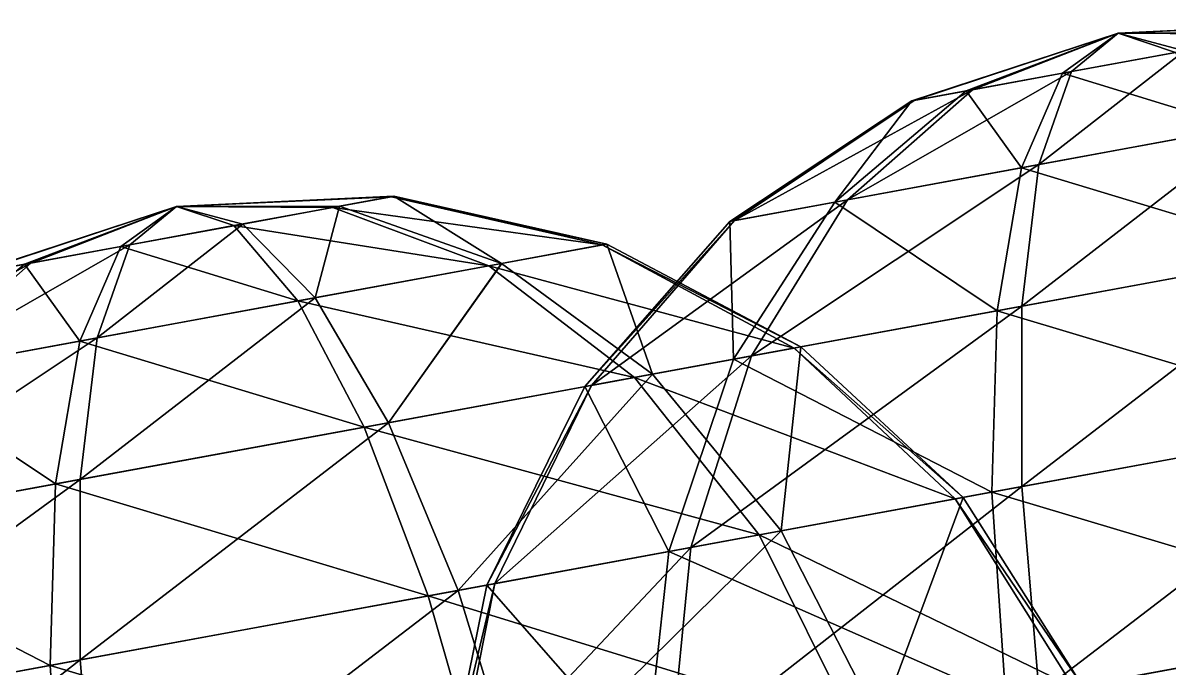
# Model space of a CAD drawing. Header units: metres. Extents: x -550 to 12, y -466 to 28.
# Drawn here: x -82.45 to -42.33, y -230.45 to -207.87 of the extents above; entities that cross this region are included whole.
import ezdxf

# ---------------------------------------------------------------- set-up
doc = ezdxf.new("R2010")
doc.units = ezdxf.units.M

msp = doc.modelspace()

# ---------------------------------------------------------------- linework, layer by layer
for points in [[(-38.405216, -208.2188, -1120.4547), (-44.10356, -208.22827, -1115.0824), (-36.502056, -207.86848, -1116.932), (-36.501957, -207.86838, -1116.9319)], [(-36.502056, -207.86848, -1116.932), (-44.10356, -208.22827, -1115.0824), (-36.586132, -207.88396, -1112.9137), (-36.586033, -207.88385, -1112.9136)], [(-36.586132, -207.88396, -1112.9137), (-44.10356, -208.22827, -1115.0824), (-38.63491, -208.26108, -1109.4764), (-38.63481, -208.26097, -1109.4763)], [(-41.785656, -208.84102, -1122.538), (-44.10356, -208.22827, -1115.0824), (-38.405216, -208.2188, -1120.4547), (-38.405117, -208.21869, -1120.4546)], [(-49.43181, -210.24843, -1109.7101), (-44.10356, -208.22827, -1115.0824), (-51.33497, -210.59874, -1113.2328), (-51.33487, -210.59863, -1113.2327)], [(-51.33497, -210.59874, -1113.2328), (-44.10356, -208.22827, -1115.0824), (-51.250893, -210.58327, -1117.2511), (-51.250793, -210.58316, -1117.251)], [(-51.250893, -210.58327, -1117.2511), (-44.10356, -208.22827, -1115.0824), (-49.20211, -210.20615, -1120.6884), (-49.20201, -210.20604, -1120.6882)], [(-46.05137, -209.6262, -1107.6268), (-44.10356, -208.22827, -1115.0824), (-49.43181, -210.24843, -1109.7101), (-49.43171, -210.24832, -1109.71)], [(-49.20211, -210.20615, -1120.6884), (-44.10356, -208.22827, -1115.0824), (-45.7376, -209.56845, -1122.6234), (-45.7375, -209.56834, -1122.6233)], [(-42.09943, -208.89877, -1107.5414), (-44.10356, -208.22827, -1115.0824), (-46.05137, -209.6262, -1107.6268), (-46.05127, -209.6261, -1107.6267)], [(-45.7376, -209.56845, -1122.6234), (-44.10356, -208.22827, -1115.0824), (-41.785656, -208.84102, -1122.538), (-41.785557, -208.84091, -1122.5378)], [(-38.63491, -208.26108, -1109.4764), (-44.10356, -208.22827, -1115.0824), (-42.09943, -208.89877, -1107.5414), (-42.09933, -208.89867, -1107.5413)], [(-46.890175, -212.82796, -1129.6506), (-45.7376, -209.56845, -1122.6234), (-41.785656, -208.84102, -1122.538), (-41.785557, -208.84091, -1122.5378)], [(-46.890175, -212.82796, -1129.6506), (-41.785656, -208.84102, -1122.538), (-39.255615, -211.42268, -1129.4855), (-39.255516, -211.42258, -1129.4854)], [(-39.86177, -211.53426, -1100.5142), (-42.09943, -208.89877, -1107.5414), (-46.05137, -209.6262, -1107.6268), (-46.05127, -209.6261, -1107.6267)], [(-53.583107, -214.0599, -1125.9122), (-49.20211, -210.20615, -1120.6884), (-45.7376, -209.56845, -1122.6234), (-45.7375, -209.56834, -1122.6233)], [(-53.583107, -214.0599, -1125.9122), (-45.7376, -209.56845, -1122.6234), (-46.890175, -212.82796, -1129.6506), (-46.890076, -212.82785, -1129.6505)], [(-47.496334, -212.93953, -1100.6793), (-46.05137, -209.6262, -1107.6268), (-49.43181, -210.24843, -1109.7101), (-49.43171, -210.24832, -1109.71)], [(-39.86177, -211.53426, -1100.5142), (-46.05137, -209.6262, -1107.6268), (-47.496334, -212.93953, -1100.6793), (-47.496235, -212.93942, -1100.6792)], [(-57.541046, -214.78844, -1119.272), (-51.250893, -210.58327, -1117.2511), (-49.20211, -210.20615, -1120.6884), (-49.20201, -210.20604, -1120.6882)], [(-57.541046, -214.78844, -1119.272), (-49.20211, -210.20615, -1120.6884), (-53.583107, -214.0599, -1125.9122), (-53.583008, -214.0598, -1125.9121)], [(-57.703465, -214.81834, -1111.5092), (-51.33497, -210.59874, -1113.2328), (-51.250893, -210.58327, -1117.2511), (-51.250793, -210.58316, -1117.251)], [(-57.703465, -214.81834, -1111.5092), (-51.250893, -210.58327, -1117.2511), (-57.541046, -214.78844, -1119.272), (-57.540947, -214.78833, -1119.2719)], [(-54.026844, -214.14159, -1104.7037), (-51.33497, -210.59874, -1113.2328), (-57.703465, -214.81834, -1111.5092), (-57.703365, -214.81824, -1111.509)], [(-47.496334, -212.93953, -1100.6793), (-49.43181, -210.24843, -1109.7101), (-54.026844, -214.14159, -1104.7037), (-54.026745, -214.14148, -1104.7036)], [(-54.026844, -214.14159, -1104.7037), (-49.43181, -210.24843, -1109.7101), (-51.33497, -210.59874, -1113.2328), (-51.33487, -210.59863, -1113.2327)], [(-47.48275, -217.78468, -1135.6849), (-46.890175, -212.82796, -1129.6506), (-39.255615, -211.42268, -1129.4855), (-39.255516, -211.42258, -1129.4854)], [(-47.48275, -217.78468, -1135.6849), (-39.255615, -211.42268, -1129.4855), (-36.68585, -215.79732, -1135.4514), (-36.68575, -215.79721, -1135.4513)], [(-39.255615, -211.42268, -1129.4855), (-39.255615, -211.42268, -1129.4855), (-46.890175, -212.82796, -1129.6506), (-46.890076, -212.82785, -1129.6505)], [(-37.543087, -215.95511, -1094.4799), (-39.86177, -211.53426, -1100.5142), (-47.496334, -212.93953, -1100.6793), (-47.496235, -212.93942, -1100.6792)], [(-56.947983, -219.52693, -1130.3981), (-53.583107, -214.0599, -1125.9122), (-46.890175, -212.82796, -1129.6506), (-46.890076, -212.82785, -1129.6505)], [(-56.947983, -219.52693, -1130.3981), (-46.890175, -212.82796, -1129.6506), (-47.48275, -217.78468, -1135.6849), (-47.48265, -217.78458, -1135.6848)], [(-48.33999, -217.94247, -1094.7134), (-47.496334, -212.93953, -1100.6793), (-54.026844, -214.14159, -1104.7037), (-54.026745, -214.14148, -1104.7036)], [(-37.543087, -215.95511, -1094.4799), (-47.496334, -212.93953, -1100.6793), (-48.33999, -217.94247, -1094.7134), (-48.33989, -217.94237, -1094.7133)], [(-71.3681, -214.2862, -1005.23047), (-77.06645, -214.29567, -999.8581), (-69.46495, -213.93588, -1001.70776), (-69.46485, -213.93578, -1001.70764)], [(-69.46495, -213.93588, -1001.70776), (-77.06645, -214.29567, -999.8581), (-69.54903, -213.95135, -997.6894), (-69.54893, -213.95125, -997.6893)], [(-69.54903, -213.95135, -997.6894), (-77.06645, -214.29567, -999.8581), (-71.5978, -214.32846, -994.2522), (-71.5977, -214.32835, -994.2521)], [(-62.17379, -215.64117, -995.6685), (-69.54903, -213.95135, -997.6894), (-71.5978, -214.32846, -994.2522), (-71.5977, -214.32835, -994.2521)], [(-65.68799, -216.28802, -1010.2367), (-71.3681, -214.2862, -1005.23047), (-69.46495, -213.93588, -1001.70776), (-69.46485, -213.93578, -1001.70764)], [(-62.01137, -215.61127, -1003.43134), (-69.46495, -213.93588, -1001.70776), (-69.54903, -213.95135, -997.6894), (-69.54893, -213.95125, -997.6893)], [(-62.01137, -215.61127, -1003.43134), (-69.54903, -213.95135, -997.6894), (-62.17379, -215.64117, -995.6685), (-62.17369, -215.64107, -995.6684)], [(-65.68799, -216.28802, -1010.2367), (-69.46495, -213.93588, -1001.70776), (-62.01137, -215.61127, -1003.43134), (-62.011272, -215.61116, -1003.4312)], [(-62.545353, -220.55722, -1121.0073), (-57.541046, -214.78844, -1119.272), (-53.583107, -214.0599, -1125.9122), (-53.583008, -214.0598, -1125.9121)], [(-62.545353, -220.55722, -1121.0073), (-53.583107, -214.0599, -1125.9122), (-56.947983, -219.52693, -1130.3981), (-56.947884, -219.52682, -1130.398)], [(-57.575523, -219.64244, -1100.4048), (-54.026844, -214.14159, -1104.7037), (-57.703465, -214.81834, -1111.5092), (-57.703365, -214.81824, -1111.509)], [(-48.33999, -217.94247, -1094.7134), (-54.026844, -214.14159, -1104.7037), (-57.575523, -219.64244, -1100.4048), (-57.575424, -219.64233, -1100.4047)], [(-82.3947, -216.31583, -994.4857), (-77.06645, -214.29567, -999.8581), (-84.29786, -216.66614, -998.0084), (-84.29776, -216.66603, -998.0083)], [(-84.29786, -216.66614, -998.0084), (-77.06645, -214.29567, -999.8581), (-84.21378, -216.65067, -1002.0268), (-84.213684, -216.65056, -1002.0267)], [(-84.21378, -216.65067, -1002.0268), (-77.06645, -214.29567, -999.8581), (-82.165, -216.27356, -1005.464), (-82.1649, -216.27345, -1005.46387)], [(-79.01426, -215.6936, -992.4025), (-77.06645, -214.29567, -999.8581), (-82.3947, -216.31583, -994.4857), (-82.3946, -216.31572, -994.4856)], [(-82.165, -216.27356, -1005.464), (-77.06645, -214.29567, -999.8581), (-78.700485, -215.63585, -1007.3992), (-78.700386, -215.63574, -1007.39905)], [(-75.06232, -214.96617, -992.317), (-77.06645, -214.29567, -999.8581), (-79.01426, -215.6936, -992.4025), (-79.01416, -215.6935, -992.4024)], [(-78.700485, -215.63585, -1007.3992), (-77.06645, -214.29567, -999.8581), (-74.74855, -214.90842, -1007.31366), (-74.74845, -214.90831, -1007.31354)], [(-74.74855, -214.90842, -1007.31366), (-77.06645, -214.29567, -999.8581), (-71.3681, -214.2862, -1005.23047), (-71.368004, -214.28609, -1005.23035)], [(-71.5978, -214.32846, -994.2522), (-77.06645, -214.29567, -999.8581), (-75.06232, -214.96617, -992.317), (-75.06222, -214.96606, -992.3169)], [(-66.13173, -216.3697, -989.0283), (-71.5978, -214.32846, -994.2522), (-75.06232, -214.96617, -992.317), (-75.06222, -214.96606, -992.3169)], [(-72.218506, -217.49008, -1014.2611), (-74.74855, -214.90842, -1007.31366), (-71.3681, -214.2862, -1005.23047), (-71.368004, -214.28609, -1005.23035)], [(-72.218506, -217.49008, -1014.2611), (-71.3681, -214.2862, -1005.23047), (-65.68799, -216.28802, -1010.2367), (-65.68789, -216.28792, -1010.2366)], [(-62.17379, -215.64117, -995.6685), (-71.5978, -214.32846, -994.2522), (-66.13173, -216.3697, -989.0283), (-66.13163, -216.3696, -989.0282)], [(-79.853065, -218.89536, -1014.4263), (-78.700485, -215.63585, -1007.3992), (-74.74855, -214.90842, -1007.31366), (-74.74845, -214.90831, -1007.31354)], [(-79.853065, -218.89536, -1014.4263), (-74.74855, -214.90842, -1007.31366), (-72.218506, -217.49008, -1014.2611), (-72.21841, -217.48997, -1014.261)], [(-72.82466, -217.60165, -985.2899), (-75.06232, -214.96617, -992.317), (-79.01426, -215.6936, -992.4025), (-79.01416, -215.6935, -992.4024)], [(-66.13173, -216.3697, -989.0283), (-75.06232, -214.96617, -992.317), (-72.82466, -217.60165, -985.2899), (-72.82456, -217.60155, -985.2898)], [(-62.77505, -220.5995, -1110.029), (-57.703465, -214.81834, -1111.5092), (-57.541046, -214.78844, -1119.272), (-57.540947, -214.78833, -1119.2719)], [(-62.77505, -220.5995, -1110.029), (-57.541046, -214.78844, -1119.272), (-62.545353, -220.55722, -1121.0073), (-62.545254, -220.55711, -1121.0072)], [(-57.575523, -219.64244, -1100.4048), (-57.703465, -214.81834, -1111.5092), (-62.77505, -220.5995, -1110.029), (-62.774952, -220.5994, -1110.0289)], [(-86.546, -220.1273, -1010.68787), (-82.165, -216.27356, -1005.464), (-78.700485, -215.63585, -1007.3992), (-78.700386, -215.63574, -1007.39905)], [(-86.546, -220.1273, -1010.68787), (-78.700485, -215.63585, -1007.3992), (-79.853065, -218.89536, -1014.4263), (-79.85297, -218.89525, -1014.42615)], [(-80.45923, -219.00693, -985.4551), (-79.01426, -215.6936, -992.4025), (-82.3947, -216.31583, -994.4857), (-82.3946, -216.31572, -994.4856)], [(-72.82466, -217.60165, -985.2899), (-79.01426, -215.6936, -992.4025), (-80.45923, -219.00693, -985.4551), (-80.45913, -219.00682, -985.45496)], [(-55.443375, -219.24997, -993.9331), (-62.17379, -215.64117, -995.6685), (-66.13173, -216.3697, -989.0283), (-66.13163, -216.3696, -989.0282)], [(-60.4132, -220.16475, -1014.53564), (-65.68799, -216.28802, -1010.2367), (-62.01137, -215.61127, -1003.43134), (-62.011272, -215.61116, -1003.4312)], [(-55.213676, -219.20769, -1004.91144), (-62.01137, -215.61127, -1003.43134), (-62.17379, -215.64117, -995.6685), (-62.17369, -215.64107, -995.6684)], [(-55.213676, -219.20769, -1004.91144), (-62.17379, -215.64117, -995.6685), (-55.443375, -219.24997, -993.9331), (-55.443275, -219.24986, -993.933)], [(-60.4132, -220.16475, -1014.53564), (-62.01137, -215.61127, -1003.43134), (-55.213676, -219.20769, -1004.91144), (-55.213577, -219.20758, -1004.9113)], [(-47.474937, -224.10083, -1140.3152), (-47.48275, -217.78468, -1135.6849), (-36.68585, -215.79732, -1135.4514), (-36.68575, -215.79721, -1135.4513)], [(-36.68585, -215.79732, -1135.4514), (-36.68585, -215.79732, -1135.4514), (-47.48275, -217.78468, -1135.6849), (-47.48265, -217.78458, -1135.6848)], [(-47.474937, -224.10083, -1140.3152), (-36.68585, -215.79732, -1135.4514), (-34.251488, -221.66681, -1140.0292), (-34.25139, -221.6667, -1140.029)], [(-35.301388, -221.86008, -1089.8496), (-37.543087, -215.95511, -1094.4799), (-48.33999, -217.94247, -1094.7134), (-48.33989, -217.94237, -1094.7133)], [(-90.50394, -220.85583, -1004.04767), (-84.21378, -216.65067, -1002.0268), (-82.165, -216.27356, -1005.464), (-82.1649, -216.27345, -1005.46387)], [(-90.50394, -220.85583, -1004.04767), (-82.165, -216.27356, -1005.464), (-86.546, -220.1273, -1010.68787), (-86.5459, -220.1272, -1010.68774)], [(-80.45923, -219.00693, -985.4551), (-82.3947, -216.31583, -994.4857), (-86.98973, -220.20898, -989.4795), (-86.98963, -220.20888, -989.4794)], [(-86.98973, -220.20898, -989.4795), (-82.3947, -216.31583, -994.4857), (-84.29786, -216.66614, -998.0084), (-84.29776, -216.66603, -998.0083)], [(-61.04075, -220.28026, -984.5424), (-66.13173, -216.3697, -989.0283), (-72.82466, -217.60165, -985.2899), (-72.82456, -217.60155, -985.2898)], [(-69.64874, -221.86472, -1020.22705), (-72.218506, -217.49008, -1014.2611), (-65.68799, -216.28802, -1010.2367), (-65.68789, -216.28792, -1010.2366)], [(-69.64874, -221.86472, -1020.22705), (-65.68799, -216.28802, -1010.2367), (-60.4132, -220.16475, -1014.53564), (-60.4131, -220.16464, -1014.5355)], [(-55.443375, -219.24997, -993.9331), (-66.13173, -216.3697, -989.0283), (-61.04075, -220.28026, -984.5424), (-61.04065, -220.28015, -984.5423)], [(-70.50598, -222.0225, -979.25555), (-72.82466, -217.60165, -985.2899), (-80.45923, -219.00693, -985.4551), (-80.45913, -219.00682, -985.45496)], [(-80.44564, -223.85208, -1020.46063), (-79.853065, -218.89536, -1014.4263), (-72.218506, -217.49008, -1014.2611), (-72.21841, -217.48997, -1014.261)], [(-80.44564, -223.85208, -1020.46063), (-72.218506, -217.49008, -1014.2611), (-69.64874, -221.86472, -1020.22705), (-69.64864, -221.86461, -1020.2269)], [(-72.218506, -217.49008, -1014.2611), (-72.218506, -217.49008, -1014.2611), (-79.853065, -218.89536, -1014.4263), (-79.85297, -218.89525, -1014.42615)], [(-61.04075, -220.28026, -984.5424), (-72.82466, -217.60165, -985.2899), (-70.50598, -222.0225, -979.25555), (-70.50588, -222.0224, -979.25543)], [(-59.067436, -226.23463, -1133.8402), (-56.947983, -219.52693, -1130.3981), (-47.48275, -217.78468, -1135.6849), (-47.48265, -217.78458, -1135.6848)], [(-59.067436, -226.23463, -1133.8402), (-47.48275, -217.78468, -1135.6849), (-47.474937, -224.10083, -1140.3152), (-47.47484, -224.10072, -1140.3151)], [(-48.524834, -224.29408, -1090.1356), (-48.33999, -217.94247, -1094.7134), (-57.575523, -219.64244, -1100.4048), (-57.575424, -219.64233, -1100.4047)], [(-35.301388, -221.86008, -1089.8496), (-48.33999, -217.94247, -1094.7134), (-48.524834, -224.29408, -1090.1356), (-48.524734, -224.29398, -1090.1355)], [(-89.91087, -225.59433, -1015.17377), (-86.546, -220.1273, -1010.68787), (-79.853065, -218.89536, -1014.4263), (-79.85297, -218.89525, -1014.42615)], [(-89.91087, -225.59433, -1015.17377), (-79.853065, -218.89536, -1014.4263), (-80.44564, -223.85208, -1020.46063), (-80.44554, -223.85197, -1020.4605)], [(-81.30288, -224.00987, -979.48914), (-80.45923, -219.00693, -985.4551), (-86.98973, -220.20898, -989.4795), (-86.98963, -220.20888, -989.4794)], [(-70.50598, -222.0225, -979.25555), (-80.45923, -219.00693, -985.4551), (-81.30288, -224.00987, -979.48914), (-81.30278, -224.00977, -979.489)], [(-49.81643, -224.53181, -992.6015), (-55.443375, -219.24997, -993.9331), (-61.04075, -220.28026, -984.5424), (-61.04065, -220.28015, -984.5423)], [(-55.9032, -225.65219, -1017.83435), (-60.4132, -220.16475, -1014.53564), (-55.213676, -219.20769, -1004.91144), (-55.213577, -219.20758, -1004.9113)], [(-55.9032, -225.65219, -1017.83435), (-55.213676, -219.20769, -1004.91144), (-49.535107, -224.48003, -1006.0471), (-49.535007, -224.47992, -1006.047)], [(-49.535107, -224.48003, -1006.0471), (-55.213676, -219.20769, -1004.91144), (-55.443375, -219.24997, -993.9331), (-55.443275, -219.24986, -993.933)], [(-49.535107, -224.48003, -1006.0471), (-55.443375, -219.24997, -993.9331), (-49.81643, -224.53181, -992.6015), (-49.81633, -224.53171, -992.6014)], [(-65.92278, -227.49649, -1122.339), (-62.545353, -220.55722, -1121.0073), (-56.947983, -219.52693, -1130.3981), (-56.947884, -219.52682, -1130.398)], [(-65.92278, -227.49649, -1122.339), (-56.947983, -219.52693, -1130.3981), (-59.067436, -226.23463, -1133.8402), (-59.067337, -226.23453, -1133.8401)], [(-59.836014, -226.3761, -1097.1061), (-57.575523, -219.64244, -1100.4048), (-62.77505, -220.5995, -1110.029), (-62.774952, -220.5994, -1110.0289)], [(-48.524834, -224.29408, -1090.1356), (-57.575523, -219.64244, -1100.4048), (-59.836014, -226.3761, -1097.1061), (-59.835915, -226.37599, -1097.106)], [(-81.30288, -224.00987, -979.48914), (-86.98973, -220.20898, -989.4795), (-90.538414, -225.70984, -985.18054), (-90.538315, -225.70973, -985.1804)], [(-67.21438, -227.73422, -1024.8049), (-69.64874, -221.86472, -1020.22705), (-60.4132, -220.16475, -1014.53564), (-60.4131, -220.16464, -1014.5355)], [(-67.21438, -227.73422, -1024.8049), (-60.4132, -220.16475, -1014.53564), (-55.9032, -225.65219, -1017.83435), (-55.9031, -225.65208, -1017.8342)], [(-56.671783, -225.79366, -981.10034), (-61.04075, -220.28026, -984.5424), (-70.50598, -222.0225, -979.25555), (-70.50588, -222.0224, -979.25543)], [(-66.2041, -227.54826, -1108.8934), (-62.77505, -220.5995, -1110.029), (-62.545353, -220.55722, -1121.0073), (-62.545254, -220.55711, -1121.0072)], [(-66.2041, -227.54826, -1108.8934), (-62.545353, -220.55722, -1121.0073), (-65.92278, -227.49649, -1122.339), (-65.92268, -227.49638, -1122.3389)], [(-59.836014, -226.3761, -1097.1061), (-62.77505, -220.5995, -1110.029), (-66.2041, -227.54826, -1108.8934), (-66.204, -227.54816, -1108.8933)], [(-49.81643, -224.53181, -992.6015), (-61.04075, -220.28026, -984.5424), (-56.671783, -225.79366, -981.10034), (-56.671684, -225.79355, -981.1002)], [(-80.43783, -230.16823, -1025.091), (-80.44564, -223.85208, -1020.46063), (-69.64874, -221.86472, -1020.22705), (-69.64864, -221.86461, -1020.2269)], [(-69.64874, -221.86472, -1020.22705), (-69.64874, -221.86472, -1020.22705), (-80.44564, -223.85208, -1020.46063), (-80.44554, -223.85197, -1020.4605)], [(-80.43783, -230.16823, -1025.091), (-69.64874, -221.86472, -1020.22705), (-67.21438, -227.73422, -1024.8049), (-67.21428, -227.73412, -1024.8048)], [(-33.289444, -228.84671, -1086.9388), (-35.301388, -221.86008, -1089.8496), (-48.524834, -224.29408, -1090.1356), (-48.524734, -224.29398, -1090.1355)], [(-46.86727, -231.34595, -1143.226), (-47.474937, -224.10083, -1140.3152), (-34.251488, -221.66681, -1140.0292), (-34.25139, -221.6667, -1140.029)], [(-34.251488, -221.66681, -1140.0292), (-34.251488, -221.66681, -1140.0292), (-47.474937, -224.10083, -1140.3152), (-47.47484, -224.10072, -1140.3151)], [(-46.86727, -231.34595, -1143.226), (-34.251488, -221.66681, -1140.0292), (-32.11843, -228.63116, -1142.907), (-32.118332, -228.63106, -1142.9069)], [(-68.264275, -227.92746, -974.62524), (-70.50598, -222.0225, -979.25555), (-81.30288, -224.00987, -979.48914), (-81.30278, -224.00977, -979.489)], [(-56.671783, -225.79366, -981.10034), (-70.50598, -222.0225, -979.25555), (-68.264275, -227.92746, -974.62524), (-68.264175, -227.92735, -974.6251)], [(-92.03033, -232.30203, -1018.61584), (-89.91087, -225.59433, -1015.17377), (-80.44564, -223.85208, -1020.46063), (-80.44554, -223.85197, -1020.4605)], [(-92.03033, -232.30203, -1018.61584), (-80.44564, -223.85208, -1020.46063), (-80.43783, -230.16823, -1025.091), (-80.43773, -230.16812, -1025.0908)], [(-81.487724, -230.36148, -974.9113), (-81.30288, -224.00987, -979.48914), (-90.538414, -225.70984, -985.18054), (-90.538315, -225.70973, -985.1804)], [(-68.264275, -227.92746, -974.62524), (-81.30288, -224.00987, -979.48914), (-81.487724, -230.36148, -974.9113), (-81.487625, -230.36137, -974.9112)], [(-59.79702, -233.7259, -1136.0039), (-59.067436, -226.23463, -1133.8402), (-47.474937, -224.10083, -1140.3152), (-47.47484, -224.10072, -1140.3151)], [(-59.79702, -233.7259, -1136.0039), (-47.474937, -224.10083, -1140.3152), (-46.86727, -231.34595, -1143.226), (-46.867172, -231.34584, -1143.2258)], [(-48.03828, -231.5615, -1087.2578), (-48.524834, -224.29408, -1090.1356), (-59.836014, -226.3761, -1097.1061), (-59.835915, -226.37599, -1097.106)], [(-45.67643, -231.12674, -991.76447), (-49.81643, -224.53181, -992.6015), (-56.671783, -225.79366, -981.10034), (-56.671684, -225.79355, -981.1002)], [(-52.465343, -232.37637, -1019.908), (-55.9032, -225.65219, -1017.83435), (-49.535107, -224.48003, -1006.0471), (-49.535007, -224.47992, -1006.047)], [(-52.465343, -232.37637, -1019.908), (-49.535107, -224.48003, -1006.0471), (-45.36266, -231.06898, -1006.76105), (-45.36256, -231.06888, -1006.7609)], [(-45.36266, -231.06898, -1006.76105), (-49.535107, -224.48003, -1006.0471), (-49.81643, -224.53181, -992.6015), (-49.81633, -224.53171, -992.6014)], [(-45.36266, -231.06898, -1006.76105), (-49.81643, -224.53181, -992.6015), (-45.67643, -231.12674, -991.76447), (-45.67633, -231.12663, -991.76434)], [(-33.289444, -228.84671, -1086.9388), (-48.524834, -224.29408, -1090.1356), (-48.03828, -231.5615, -1087.2578), (-48.03818, -231.56139, -1087.2577)], [(-81.487724, -230.36148, -974.9113), (-90.538414, -225.70984, -985.18054), (-92.798904, -232.44351, -981.88184), (-92.798805, -232.4434, -981.8817)], [(-53.322582, -232.53416, -978.9365), (-56.671783, -225.79366, -981.10034), (-68.264275, -227.92746, -974.62524), (-68.264175, -227.92735, -974.6251)], [(-65.08132, -234.69856, -1027.6826), (-67.21438, -227.73422, -1024.8049), (-55.9032, -225.65219, -1017.83435), (-55.9031, -225.65208, -1017.8342)], [(-65.08132, -234.69856, -1027.6826), (-55.9032, -225.65219, -1017.83435), (-52.465343, -232.37637, -1019.908), (-52.465244, -232.37627, -1019.9079)], [(-45.67643, -231.12674, -991.76447), (-56.671783, -225.79366, -981.10034), (-53.322582, -232.53416, -978.9365), (-53.322483, -232.53406, -978.9364)], [(-67.44317, -235.13332, -1123.176), (-65.92278, -227.49649, -1122.339), (-59.067436, -226.23463, -1133.8402), (-59.067337, -226.23453, -1133.8401)], [(-67.44317, -235.13332, -1123.176), (-59.067436, -226.23463, -1133.8402), (-59.79702, -233.7259, -1136.0039), (-59.79692, -233.7258, -1136.0038)], [(-60.65426, -233.8837, -1095.0325), (-59.836014, -226.3761, -1097.1061), (-66.2041, -227.54826, -1108.8934), (-66.204, -227.54816, -1108.8933)], [(-48.03828, -231.5615, -1087.2578), (-59.836014, -226.3761, -1097.1061), (-60.65426, -233.8837, -1095.0325), (-60.65416, -233.88359, -1095.0323)], [(-79.83016, -237.41336, -1028.0017), (-80.43783, -230.16823, -1025.091), (-67.21438, -227.73422, -1024.8049), (-67.21428, -227.73412, -1024.8048)], [(-67.21438, -227.73422, -1024.8049), (-67.21438, -227.73422, -1024.8049), (-80.43783, -230.16823, -1025.091), (-80.43773, -230.16812, -1025.0908)], [(-79.83016, -237.41336, -1028.0017), (-67.21438, -227.73422, -1024.8049), (-65.08132, -234.69856, -1027.6826), (-65.08122, -234.69846, -1027.6825)], [(-67.75694, -235.19107, -1108.1794), (-66.2041, -227.54826, -1108.8934), (-65.92278, -227.49649, -1122.339), (-65.92268, -227.49638, -1122.3389)], [(-67.75694, -235.19107, -1108.1794), (-65.92278, -227.49649, -1122.339), (-67.44317, -235.13332, -1123.176), (-67.44307, -235.13321, -1123.1759)], [(-60.65426, -233.8837, -1095.0325), (-66.2041, -227.54826, -1108.8934), (-67.75694, -235.19107, -1108.1794), (-67.75684, -235.19096, -1108.1793)], [(-66.252335, -234.91411, -971.71454), (-68.264275, -227.92746, -974.62524), (-81.487724, -230.36148, -974.9113), (-81.487625, -230.36137, -974.9112)], [(-53.322582, -232.53416, -978.9365), (-68.264275, -227.92746, -974.62524), (-66.252335, -234.91411, -971.71454), (-66.252235, -234.914, -971.7144)], [(-45.701164, -239.02632, -1144.2188), (-46.86727, -231.34595, -1143.226), (-32.11843, -228.63116, -1142.907), (-32.118332, -228.63106, -1142.9069)], [(-32.11843, -228.63116, -1142.907), (-32.11843, -228.63116, -1142.907), (-46.86727, -231.34595, -1143.226), (-46.867172, -231.34584, -1143.2258)], [(-45.701164, -239.02632, -1144.2188), (-32.11843, -228.63116, -1142.907), (-30.432041, -236.21577, -1143.8884), (-30.431942, -236.21567, -1143.8883)], [(-31.64436, -236.43892, -1085.946), (-33.289444, -228.84671, -1086.9388), (-48.03828, -231.5615, -1087.2578), (-48.03818, -231.56139, -1087.2577)], [(-92.75991, -239.7933, -1020.77966), (-92.03033, -232.30203, -1018.61584), (-80.43783, -230.16823, -1025.091), (-80.43773, -230.16812, -1025.0908)], [(-92.75991, -239.7933, -1020.77966), (-80.43783, -230.16823, -1025.091), (-79.83016, -237.41336, -1028.0017), (-79.83006, -237.41325, -1028.0016)], [(-81.001175, -237.62889, -972.03357), (-81.487724, -230.36148, -974.9113), (-92.798904, -232.44351, -981.88184), (-92.798805, -232.4434, -981.8817)], [(-66.252335, -234.91411, -971.71454), (-81.487724, -230.36148, -974.9113), (-81.001175, -237.62889, -972.03357), (-81.001076, -237.62878, -972.03345)]]:
    msp.add_3dface(points)

doc.saveas('drawing.dxf')
